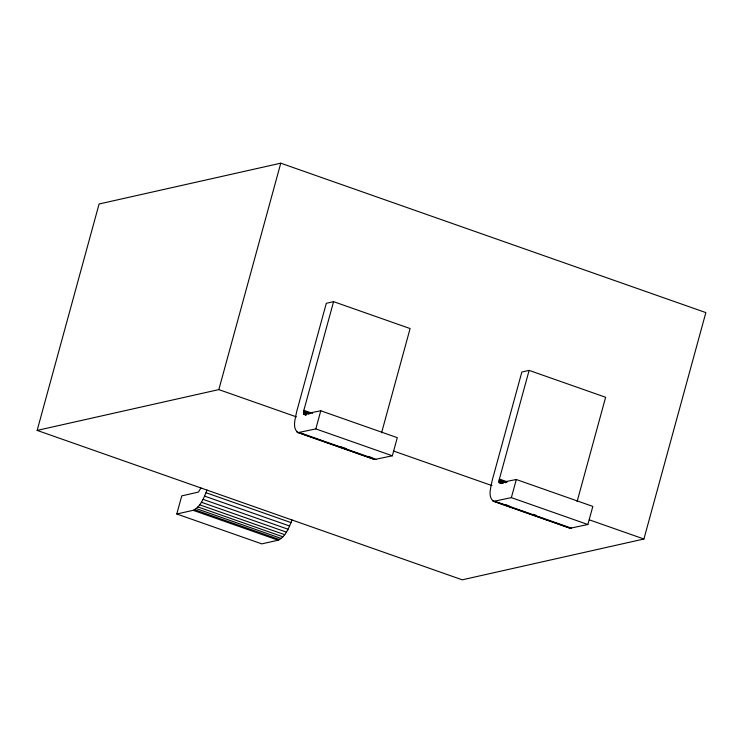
<?xml version="1.0" encoding="UTF-8"?>
<svg xmlns="http://www.w3.org/2000/svg" width="743" height="743" viewBox="0 0 743 743"><rect width="100%" height="100%" fill="white"/><g stroke="black" fill="none" stroke-linecap="round" stroke-linejoin="round"><path stroke-width="1.11" d="M333.579 301.658L326.316 303.283L296.578 411.966C295.547 418.263 291.776 428.191 298.129 432.612L374.639 459.499L392.341 455.793L397.291 437.673L320.781 410.786L303.738 414.148L303.85 410.34L333.579 301.658L410.099 328.545L381.577 432.797M529.118 370.385L521.846 372.02L492.117 480.693C491.086 486.99 487.315 496.918 493.668 501.339L570.178 528.236L587.871 524.521L592.83 506.41L516.311 479.514L499.277 482.876L499.389 479.068L529.118 370.385L605.629 397.273L577.116 501.525M37.15 430.401L99.088 203.991L280.77 163.181L705.85 312.599L643.912 539.009L462.23 579.819L37.15 430.401L218.832 389.601L296.411 416.869M292.036 519.97C289.008 527.4 285.897 536.539 278.161 540.207L261.805 543.876L176.797 513.998L181.747 495.878L198.4 492.089L200.935 487.984M218.832 389.601L280.77 163.181M298.129 432.612L315.821 428.897L320.781 410.786M493.668 501.339L511.36 497.624L516.311 479.514M176.797 513.998L193.143 510.32C200.879 506.661 203.991 497.522 207.018 490.092M303.85 410.34L312.589 413.405M499.389 479.068L507.042 481.752M303.673 411.037L310.24 413.34M499.212 479.764L506.865 482.458M303.553 411.715L309.023 413.637M499.092 480.442L505.649 482.746M303.488 412.346L308.949 414.269M499.017 481.074L503.392 482.616M303.469 412.922L306.748 414.074M499.008 481.65L503.373 483.182M303.506 413.414L305.689 414.185M499.045 482.142L502.324 483.303M303.599 413.832L305.782 414.603M499.129 482.56L501.321 483.331M303.738 414.148L305.921 414.919M303.924 414.362L306.116 415.133M393.669 451.057L492.015 485.625M589.273 519.812L643.912 539.009M315.821 428.897L392.341 455.793M511.36 497.624L587.871 524.521M340.842 446.784L346.303 448.698M368.166 456.388L371.444 457.539M505.769 504.748L509.048 505.899M533.093 514.351L536.372 515.512M299.475 432.565L375.986 459.462M495.005 501.302L571.525 528.189M296.968 432.092L374.639 459.499M492.507 500.819L570.178 528.236M206.062 492.739L291.08 522.617M204.622 496.138L289.64 526.025M203.043 499.342L288.061 529.22M201.381 502.249L286.399 532.127M199.663 504.803L284.68 534.681M197.944 506.93L282.962 536.808M196.254 508.584L281.272 538.471M194.638 509.726L279.656 539.604M193.143 510.32L278.161 540.207M372.54 457.92L373.478 458.988"/></g></svg>
